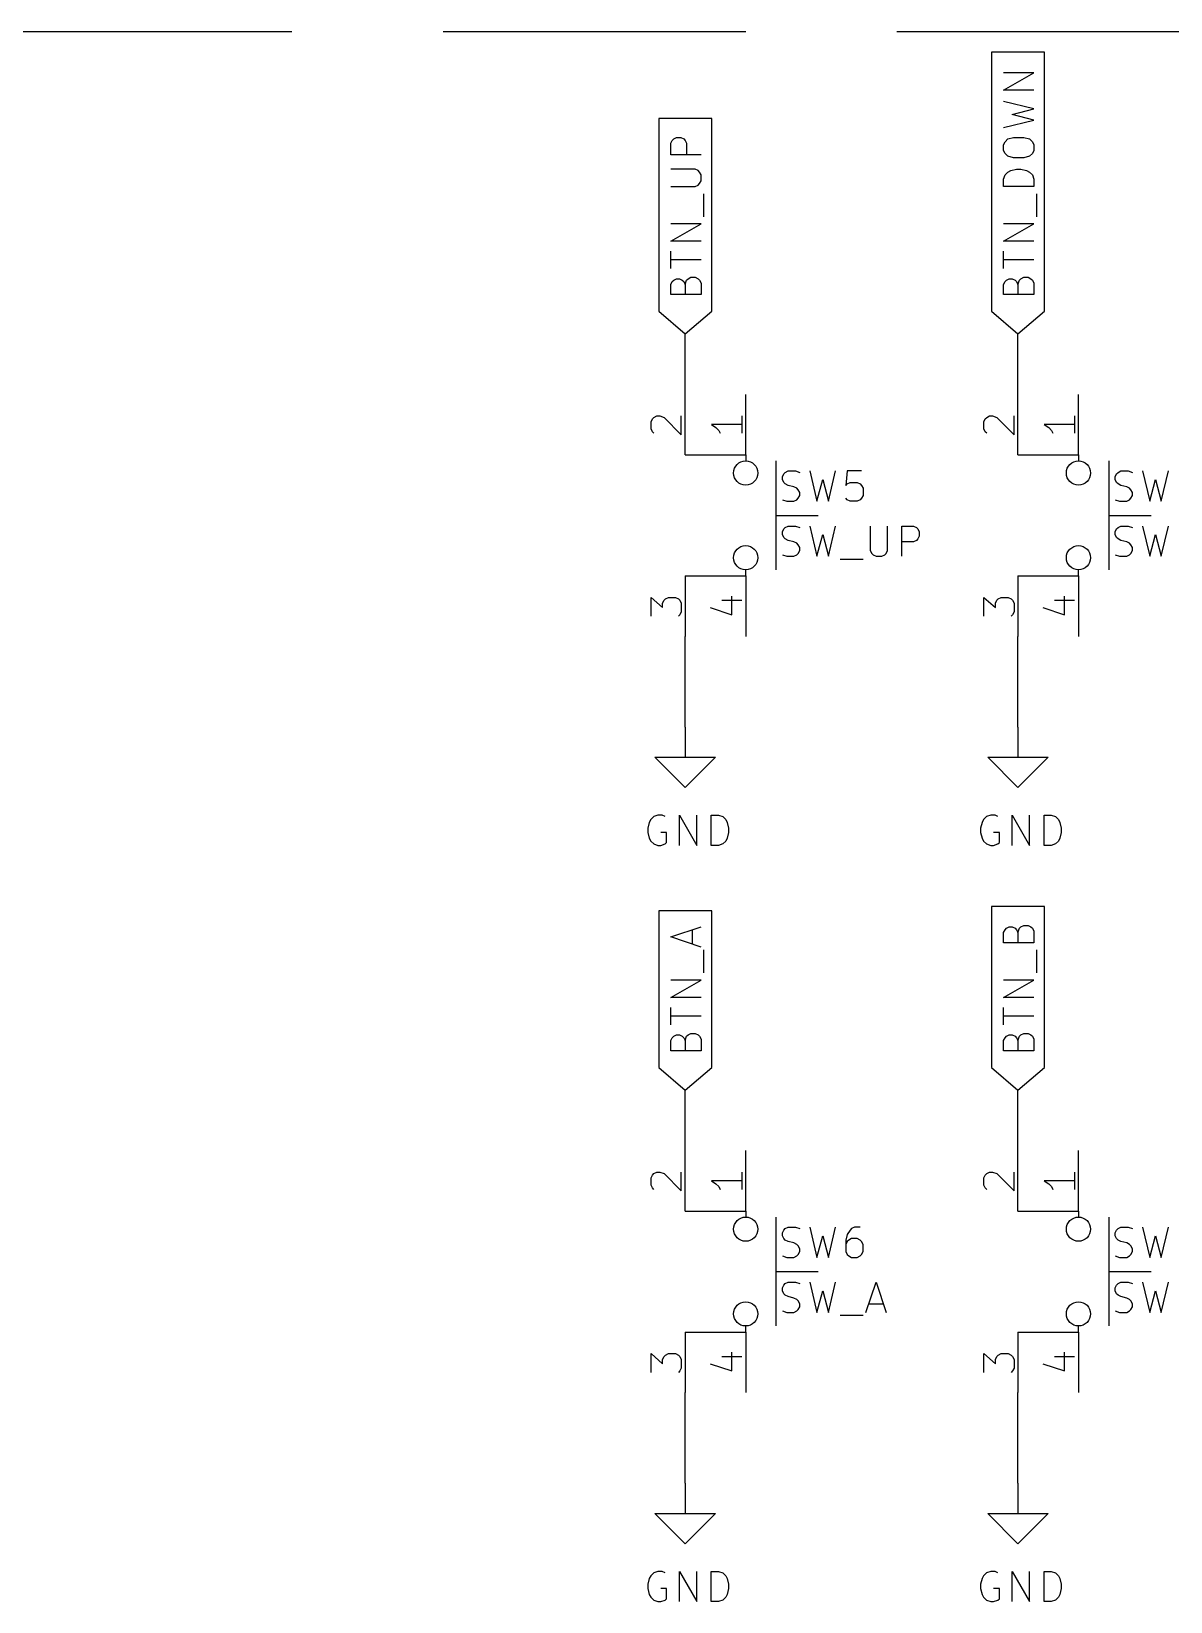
# Model space of a CAD drawing. Extents: x 0.4 to 16.1, y -11.3 to -0.4.
# Drawn here: x 12.469 to 14.352, y -8.496 to -5.9 of the extents above; entities that cross this region are included whole.
import ezdxf

# ---------------------------------------------------------------- set-up
doc = ezdxf.new("R2010")
doc.units = 0
doc.header["$MEASUREMENT"] = 0
doc.linetypes.add('DASHED', pattern=[0.75, 0.5, -0.25])
for name, color, linetype in [('BLUE4', 5, 'CONTINUOUS'), ('BROWN2', 54, 'CONTINUOUS'), ('MAGENTA2', 6, 'CONTINUOUS'), ('MAGENTA3', 221, 'CONTINUOUS'), ('RED3', 11, 'CONTINUOUS')]:
    doc.layers.add(name, color=color, linetype=linetype)

msp = doc.modelspace()

# ---------------------------------------------------------------- linework, layer by layer
at = {"layer": 'BLUE4', "linetype": 'CONTINUOUS'}
for p, q in [((13.4936, -6.54524), (13.496, -6.54047)), ((13.496, -6.54047), (13.4984, -6.53809)), ((13.4984, -6.53809), (13.5031, -6.53571)), ((13.5031, -6.53571), (13.5079, -6.53571)), ((13.5079, -6.53571), (13.515, -6.53809)), ((13.515, -6.53809), (13.5436, -6.56667)), ((13.5436, -6.56667), (13.5436, -6.53571)), ((13.6436, -6.53571), (13.6436, -6.56428)), ((14.0436, -6.54524), (14.046, -6.54047)), ((14.046, -6.54047), (14.0484, -6.53809)), ((14.0484, -6.53809), (14.0531, -6.53571)), ((14.0531, -6.53571), (14.0579, -6.53571)), ((14.0579, -6.53571), (14.065, -6.53809)), ((14.065, -6.53809), (14.0936, -6.56667)), ((14.0936, -6.56667), (14.0936, -6.53571)), ((14.1936, -6.53571), (14.1936, -6.56428)), ((13.4936, -6.55714), (13.4936, -6.54524)), ((13.496, -6.5619), (13.4936, -6.55714)), ((13.4984, -6.56428), (13.496, -6.5619)), ((13.6436, -6.55), (13.5936, -6.55)), ((13.5936, -6.55), (13.6008, -6.55476)), ((13.6008, -6.55476), (13.6055, -6.55952)), ((13.6055, -6.55952), (13.6079, -6.56428)), ((14.0436, -6.55714), (14.0436, -6.54524)), ((14.046, -6.5619), (14.0436, -6.55714)), ((14.0484, -6.56428), (14.046, -6.5619)), ((14.1936, -6.55), (14.1436, -6.55)), ((14.1436, -6.55), (14.1508, -6.55476)), ((14.1508, -6.55476), (14.1555, -6.55952)), ((14.1555, -6.55952), (14.1579, -6.56428)), ((13.4936, -6.86667), (13.4936, -6.83571)), ((13.4936, -6.83571), (13.5127, -6.85238)), ((13.5127, -6.84524), (13.515, -6.84047)), ((13.5127, -6.85238), (13.5127, -6.84524)), ((13.515, -6.84047), (13.5174, -6.83809)), ((13.5174, -6.83809), (13.5222, -6.83571)), ((13.5222, -6.83571), (13.5341, -6.83571)), ((13.5341, -6.83571), (13.5389, -6.83809)), ((13.5389, -6.83809), (13.5412, -6.84047)), ((13.5412, -6.84047), (13.5436, -6.84524)), ((13.5436, -6.84524), (13.5436, -6.85952)), ((13.5912, -6.85238), (13.6269, -6.86428)), ((13.6103, -6.84047), (13.6436, -6.84047)), ((13.6269, -6.86428), (13.6269, -6.83333)), ((14.0436, -6.86667), (14.0436, -6.83571)), ((14.0436, -6.83571), (14.0627, -6.85238)), ((14.0627, -6.84524), (14.065, -6.84047)), ((14.0627, -6.85238), (14.0627, -6.84524)), ((14.065, -6.84047), (14.0674, -6.83809)), ((14.0674, -6.83809), (14.0722, -6.83571)), ((14.0722, -6.83571), (14.0841, -6.83571)), ((14.0841, -6.83571), (14.0889, -6.83809)), ((14.0889, -6.83809), (14.0912, -6.84047)), ((14.0912, -6.84047), (14.0936, -6.84524)), ((14.0936, -6.84524), (14.0936, -6.85952)), ((14.1412, -6.85238), (14.1769, -6.86428)), ((14.1603, -6.84047), (14.1936, -6.84047)), ((14.1769, -6.86428), (14.1769, -6.83333)), ((13.5412, -6.86428), (13.5389, -6.86667)), ((13.5436, -6.85952), (13.5412, -6.86428)), ((14.0912, -6.86428), (14.0889, -6.86667)), ((14.0936, -6.85952), (14.0912, -6.86428)), ((13.4984, -7.78809), (13.5031, -7.78571)), ((13.5031, -7.78571), (13.5079, -7.78571)), ((13.5079, -7.78571), (13.515, -7.78809)), ((13.5436, -7.81667), (13.5436, -7.78571)), ((13.6436, -7.78571), (13.6436, -7.81428)), ((14.0484, -7.78809), (14.0531, -7.78571)), ((14.0531, -7.78571), (14.0579, -7.78571)), ((14.0579, -7.78571), (14.065, -7.78809)), ((14.0936, -7.81667), (14.0936, -7.78571)), ((14.1936, -7.78571), (14.1936, -7.81428)), ((13.4936, -7.79524), (13.496, -7.79047)), ((13.4936, -7.80714), (13.4936, -7.79524)), ((13.496, -7.8119), (13.4936, -7.80714)), ((13.496, -7.79047), (13.4984, -7.78809)), ((13.4984, -7.81428), (13.496, -7.8119)), ((13.515, -7.78809), (13.5436, -7.81667)), ((13.6436, -7.8), (13.5936, -7.8)), ((13.5936, -7.8), (13.6008, -7.80476)), ((13.6008, -7.80476), (13.6055, -7.80952)), ((13.6055, -7.80952), (13.6079, -7.81428)), ((14.0436, -7.79524), (14.046, -7.79047)), ((14.0436, -7.80714), (14.0436, -7.79524)), ((14.046, -7.8119), (14.0436, -7.80714)), ((14.046, -7.79047), (14.0484, -7.78809)), ((14.0484, -7.81428), (14.046, -7.8119)), ((14.065, -7.78809), (14.0936, -7.81667)), ((14.1936, -7.8), (14.1436, -7.8)), ((14.1436, -7.8), (14.1508, -7.80476)), ((14.1508, -7.80476), (14.1555, -7.80952)), ((14.1555, -7.80952), (14.1579, -7.81428)), ((13.4936, -8.11667), (13.4936, -8.08571)), ((13.4936, -8.08571), (13.5127, -8.10238)), ((13.5127, -8.09524), (13.515, -8.09047)), ((13.5127, -8.10238), (13.5127, -8.09524)), ((13.515, -8.09047), (13.5174, -8.08809)), ((13.5174, -8.08809), (13.5222, -8.08571)), ((13.5222, -8.08571), (13.5341, -8.08571)), ((13.5341, -8.08571), (13.5389, -8.08809)), ((13.5389, -8.08809), (13.5412, -8.09047)), ((13.5412, -8.09047), (13.5436, -8.09524)), ((13.5436, -8.09524), (13.5436, -8.10952)), ((13.6103, -8.09047), (13.6436, -8.09047)), ((13.6269, -8.11428), (13.6269, -8.08333)), ((14.0436, -8.11667), (14.0436, -8.08571)), ((14.0436, -8.08571), (14.0627, -8.10238)), ((14.0627, -8.09524), (14.065, -8.09047)), ((14.0627, -8.10238), (14.0627, -8.09524)), ((14.065, -8.09047), (14.0674, -8.08809)), ((14.0674, -8.08809), (14.0722, -8.08571)), ((14.0722, -8.08571), (14.0841, -8.08571)), ((14.0841, -8.08571), (14.0889, -8.08809)), ((14.0889, -8.08809), (14.0912, -8.09047)), ((14.0912, -8.09047), (14.0936, -8.09524)), ((14.0936, -8.09524), (14.0936, -8.10952)), ((14.1603, -8.09047), (14.1936, -8.09047)), ((14.1769, -8.11428), (14.1769, -8.08333)), ((13.5412, -8.11428), (13.5389, -8.11667)), ((13.5436, -8.10952), (13.5412, -8.11428)), ((13.5912, -8.10238), (13.6269, -8.11428)), ((14.0912, -8.11428), (14.0889, -8.11667)), ((14.0936, -8.10952), (14.0912, -8.11428)), ((14.1412, -8.10238), (14.1769, -8.11428))]:
    msp.add_line(p, q, dxfattribs=at)
at = {"layer": 'BROWN2', "linetype": 'CONTINUOUS'}
for p, q in [((14.1, -5.93451), (14.0562, -5.93451)), ((14.0562, -5.93451), (14.0562, -6.3625)), ((14.1438, -5.93451), (14.1, -5.93451)), ((14.1438, -6.3625), (14.1438, -5.93451)), ((14.0762, -5.99687), (14.1262, -5.9683)), ((14.1262, -5.9683), (14.0762, -5.9683)), ((14.1262, -5.99687), (14.0762, -5.99687)), ((14.1262, -6.02782), (14.0762, -6.01592)), ((13.55, -6.04403), (13.5062, -6.04403)), ((13.5062, -6.04403), (13.5062, -6.3625)), ((13.5938, -6.04403), (13.55, -6.04403)), ((13.5938, -6.3625), (13.5938, -6.04403)), ((14.0762, -6.05878), (14.1262, -6.04687)), ((14.0905, -6.03735), (14.1262, -6.02782)), ((14.1262, -6.04687), (14.0905, -6.03735)), ((13.5262, -6.08497), (13.5286, -6.0802)), ((13.5262, -6.10402), (13.5262, -6.08497)), ((13.5286, -6.0802), (13.531, -6.07782)), ((13.531, -6.07782), (13.5357, -6.07544)), ((13.5357, -6.07544), (13.5429, -6.07544)), ((13.5429, -6.07544), (13.5476, -6.07782)), ((13.5476, -6.07782), (13.55, -6.0802)), ((13.55, -6.0802), (13.5524, -6.08497)), ((13.5524, -6.08497), (13.5524, -6.10402)), ((14.0762, -6.08735), (14.0786, -6.08259)), ((14.0762, -6.09687), (14.0762, -6.08735)), ((14.0786, -6.10163), (14.0762, -6.09687)), ((14.0786, -6.08259), (14.0833, -6.07782)), ((14.0833, -6.07782), (14.0929, -6.07544)), ((14.0929, -6.07544), (14.1095, -6.07544)), ((14.1095, -6.07544), (14.119, -6.07782)), ((14.119, -6.07782), (14.1238, -6.08259)), ((14.1238, -6.08259), (14.1262, -6.08735)), ((14.1262, -6.09687), (14.1238, -6.10163)), ((14.1262, -6.08735), (14.1262, -6.09687)), ((13.5762, -6.10402), (13.5262, -6.10402)), ((14.0833, -6.1064), (14.0786, -6.10163)), ((14.0929, -6.10878), (14.0833, -6.1064)), ((14.1095, -6.10878), (14.0929, -6.10878)), ((14.119, -6.1064), (14.1095, -6.10878)), ((14.1238, -6.10163), (14.119, -6.1064)), ((13.5667, -6.12782), (13.5262, -6.12782)), ((13.5714, -6.1302), (13.5667, -6.12782)), ((13.5738, -6.13259), (13.5714, -6.1302)), ((13.5762, -6.13735), (13.5738, -6.13259)), ((13.5738, -6.15163), (13.5762, -6.14687)), ((13.5762, -6.14687), (13.5762, -6.13735)), ((14.0762, -6.14449), (14.0786, -6.13735)), ((14.0762, -6.1564), (14.0762, -6.14449)), ((14.0786, -6.13735), (14.0833, -6.13259)), ((14.0833, -6.13259), (14.0881, -6.1302)), ((14.0881, -6.1302), (14.0976, -6.12782)), ((14.0976, -6.12782), (14.1048, -6.12782)), ((14.1048, -6.12782), (14.1143, -6.1302)), ((14.1143, -6.1302), (14.119, -6.13259)), ((14.119, -6.13259), (14.1238, -6.13735)), ((14.1238, -6.13735), (14.1262, -6.14449)), ((14.1262, -6.14449), (14.1262, -6.1564)), ((13.5262, -6.1564), (13.5667, -6.1564)), ((13.5667, -6.1564), (13.5714, -6.15402)), ((13.5714, -6.15402), (13.5738, -6.15163)), ((13.581, -6.2064), (13.581, -6.1683)), ((14.1262, -6.1564), (14.0762, -6.1564)), ((14.131, -6.2064), (14.131, -6.1683)), ((13.5262, -6.24687), (13.5762, -6.2183)), ((13.5762, -6.2183), (13.5262, -6.2183)), ((14.0762, -6.24687), (14.1262, -6.2183)), ((14.1262, -6.2183), (14.0762, -6.2183)), ((13.5762, -6.24687), (13.5262, -6.24687)), ((14.1262, -6.24687), (14.0762, -6.24687)), ((13.5262, -6.29211), (13.5262, -6.26354)), ((13.5762, -6.27782), (13.5262, -6.27782)), ((14.0762, -6.29211), (14.0762, -6.26354)), ((14.1262, -6.27782), (14.0762, -6.27782)), ((13.5548, -6.30878), (13.5595, -6.3064)), ((13.5595, -6.3064), (13.5667, -6.3064)), ((13.5667, -6.3064), (13.5714, -6.30878)), ((14.1048, -6.30878), (14.1095, -6.3064)), ((14.1095, -6.3064), (14.1167, -6.3064)), ((14.1167, -6.3064), (14.1214, -6.30878)), ((13.5262, -6.3183), (13.5286, -6.31354)), ((13.5262, -6.33497), (13.5262, -6.3183)), ((13.5286, -6.31354), (13.531, -6.31116)), ((13.531, -6.31116), (13.5357, -6.30878)), ((13.5357, -6.30878), (13.5405, -6.30878)), ((13.5405, -6.30878), (13.5452, -6.31116)), ((13.5452, -6.31116), (13.5476, -6.31354)), ((13.5476, -6.31354), (13.55, -6.3183)), ((13.55, -6.3183), (13.5524, -6.31116)), ((13.55, -6.3183), (13.55, -6.33497)), ((13.5524, -6.31116), (13.5548, -6.30878)), ((13.5714, -6.30878), (13.5738, -6.31116)), ((13.5738, -6.31116), (13.5762, -6.31592)), ((13.5762, -6.31592), (13.5762, -6.33497)), ((14.0762, -6.3183), (14.0786, -6.31354)), ((14.0762, -6.33497), (14.0762, -6.3183)), ((14.0786, -6.31354), (14.081, -6.31116)), ((14.081, -6.31116), (14.0857, -6.30878)), ((14.0857, -6.30878), (14.0905, -6.30878)), ((14.0905, -6.30878), (14.0952, -6.31116)), ((14.0952, -6.31116), (14.0976, -6.31354)), ((14.0976, -6.31354), (14.1, -6.3183)), ((14.1, -6.3183), (14.1024, -6.31116)), ((14.1, -6.3183), (14.1, -6.33497)), ((14.1024, -6.31116), (14.1048, -6.30878)), ((14.1214, -6.30878), (14.1238, -6.31116)), ((14.1238, -6.31116), (14.1262, -6.31592)), ((14.1262, -6.31592), (14.1262, -6.33497)), ((13.5762, -6.33497), (13.5262, -6.33497)), ((14.1262, -6.33497), (14.0762, -6.33497)), ((13.5062, -6.3625), (13.55, -6.4)), ((13.55, -6.4), (13.5938, -6.3625)), ((14.0562, -6.3625), (14.1, -6.4)), ((14.1, -6.4), (14.1438, -6.3625)), ((13.55, -6.6), (13.55, -6.5)), ((13.65, -6.6), (13.65, -6.5)), ((14.1, -6.6), (14.1, -6.5)), ((14.2, -6.6), (14.2, -6.5)), ((13.55, -6.6), (13.65, -6.6)), ((13.65, -6.6), (13.65, -6.61)), ((13.7, -6.61), (13.7, -6.79)), ((14.1, -6.6), (14.2, -6.6)), ((14.2, -6.6), (14.2, -6.61)), ((14.25, -6.61), (14.25, -6.79)), ((13.7, -6.7), (13.77, -6.7)), ((14.25, -6.7), (14.32, -6.7)), ((13.55, -6.8), (13.65, -6.8)), ((13.55, -6.8), (13.55, -6.9)), ((13.65, -6.8), (13.65, -6.79)), ((13.65, -6.8), (13.65, -6.9)), ((14.1, -6.8), (14.2, -6.8)), ((14.1, -6.8), (14.1, -6.9)), ((14.2, -6.8), (14.2, -6.79)), ((14.2, -6.8), (14.2, -6.9)), ((13.55, -7.05), (13.55, -7.1)), ((14.1, -7.05), (14.1, -7.1)), ((13.55, -7.15), (13.5, -7.1)), ((13.5, -7.1), (13.55, -7.1)), ((13.55, -7.1), (13.6, -7.1)), ((13.6, -7.1), (13.55, -7.15)), ((14.1, -7.15), (14.05, -7.1)), ((14.05, -7.1), (14.1, -7.1)), ((14.1, -7.1), (14.15, -7.1)), ((14.15, -7.1), (14.1, -7.15)), ((13.55, -7.35356), (13.5062, -7.35356)), ((13.5062, -7.35356), (13.5062, -7.6125)), ((13.5938, -7.35356), (13.55, -7.35356)), ((13.5938, -7.6125), (13.5938, -7.35356)), ((14.1, -7.34641), (14.0562, -7.34641)), ((14.0562, -7.34641), (14.0562, -7.6125)), ((14.1438, -7.34641), (14.1, -7.34641)), ((14.1438, -7.6125), (14.1438, -7.34641)), ((13.5262, -7.39687), (13.5762, -7.3802)), ((13.5762, -7.41354), (13.5262, -7.39687)), ((13.5619, -7.40878), (13.5619, -7.38497)), ((14.0762, -7.38973), (14.0786, -7.38497)), ((14.0762, -7.4064), (14.0762, -7.38973)), ((14.0786, -7.38497), (14.081, -7.38259)), ((14.081, -7.38259), (14.0857, -7.3802)), ((14.0857, -7.3802), (14.0905, -7.3802)), ((14.0905, -7.3802), (14.0952, -7.38259)), ((14.0952, -7.38259), (14.0976, -7.38497)), ((14.0976, -7.38497), (14.1, -7.38973)), ((14.1, -7.38973), (14.1024, -7.38259)), ((14.1, -7.38973), (14.1, -7.4064)), ((14.1024, -7.38259), (14.1048, -7.3802)), ((14.1048, -7.3802), (14.1095, -7.37782)), ((14.1095, -7.37782), (14.1167, -7.37782)), ((14.1167, -7.37782), (14.1214, -7.3802)), ((14.1214, -7.3802), (14.1238, -7.38259)), ((14.1238, -7.38259), (14.1262, -7.38735)), ((14.1262, -7.38735), (14.1262, -7.4064)), ((13.581, -7.4564), (13.581, -7.4183)), ((14.1262, -7.4064), (14.0762, -7.4064)), ((14.131, -7.4564), (14.131, -7.4183)), ((13.5262, -7.49687), (13.5762, -7.4683)), ((13.5762, -7.4683), (13.5262, -7.4683)), ((14.0762, -7.49687), (14.1262, -7.4683)), ((14.1262, -7.4683), (14.0762, -7.4683)), ((13.5762, -7.49687), (13.5262, -7.49687)), ((14.1262, -7.49687), (14.0762, -7.49687)), ((13.5262, -7.54211), (13.5262, -7.51354)), ((14.0762, -7.54211), (14.0762, -7.51354)), ((13.5762, -7.52782), (13.5262, -7.52782)), ((14.1262, -7.52782), (14.0762, -7.52782)), ((13.5262, -7.5683), (13.5286, -7.56354)), ((13.5262, -7.58497), (13.5262, -7.5683)), ((13.5286, -7.56354), (13.531, -7.56116)), ((13.531, -7.56116), (13.5357, -7.55878)), ((13.5357, -7.55878), (13.5405, -7.55878)), ((13.5405, -7.55878), (13.5452, -7.56116)), ((13.5452, -7.56116), (13.5476, -7.56354)), ((13.5476, -7.56354), (13.55, -7.5683)), ((13.55, -7.5683), (13.5524, -7.56116)), ((13.55, -7.5683), (13.55, -7.58497)), ((13.5524, -7.56116), (13.5548, -7.55878)), ((13.5548, -7.55878), (13.5595, -7.5564)), ((13.5595, -7.5564), (13.5667, -7.5564)), ((13.5667, -7.5564), (13.5714, -7.55878)), ((13.5714, -7.55878), (13.5738, -7.56116)), ((13.5738, -7.56116), (13.5762, -7.56592)), ((13.5762, -7.56592), (13.5762, -7.58497)), ((14.0762, -7.5683), (14.0786, -7.56354)), ((14.0762, -7.58497), (14.0762, -7.5683)), ((14.0786, -7.56354), (14.081, -7.56116)), ((14.081, -7.56116), (14.0857, -7.55878)), ((14.0857, -7.55878), (14.0905, -7.55878)), ((14.0905, -7.55878), (14.0952, -7.56116)), ((14.0952, -7.56116), (14.0976, -7.56354)), ((14.0976, -7.56354), (14.1, -7.5683)), ((14.1, -7.5683), (14.1024, -7.56116)), ((14.1, -7.5683), (14.1, -7.58497)), ((14.1024, -7.56116), (14.1048, -7.55878)), ((14.1048, -7.55878), (14.1095, -7.5564)), ((14.1095, -7.5564), (14.1167, -7.5564)), ((14.1167, -7.5564), (14.1214, -7.55878)), ((14.1214, -7.55878), (14.1238, -7.56116)), ((14.1238, -7.56116), (14.1262, -7.56592)), ((14.1262, -7.56592), (14.1262, -7.58497)), ((13.5762, -7.58497), (13.5262, -7.58497)), ((14.1262, -7.58497), (14.0762, -7.58497)), ((13.5062, -7.6125), (13.55, -7.65)), ((13.55, -7.65), (13.5938, -7.6125)), ((14.0562, -7.6125), (14.1, -7.65)), ((14.1, -7.65), (14.1438, -7.6125)), ((13.55, -7.85), (13.55, -7.75)), ((13.65, -7.85), (13.65, -7.75)), ((14.1, -7.85), (14.1, -7.75)), ((14.2, -7.85), (14.2, -7.75)), ((13.55, -7.85), (13.65, -7.85)), ((13.65, -7.85), (13.65, -7.86)), ((13.7, -7.86), (13.7, -8.04)), ((14.1, -7.85), (14.2, -7.85)), ((14.2, -7.85), (14.2, -7.86)), ((14.25, -7.86), (14.25, -8.04)), ((13.7, -7.95), (13.77, -7.95)), ((14.25, -7.95), (14.32, -7.95)), ((13.65, -8.05), (13.65, -8.04)), ((14.2, -8.05), (14.2, -8.04)), ((13.55, -8.05), (13.65, -8.05)), ((13.55, -8.05), (13.55, -8.15)), ((13.65, -8.05), (13.65, -8.15)), ((14.1, -8.05), (14.2, -8.05)), ((14.1, -8.05), (14.1, -8.15)), ((14.2, -8.05), (14.2, -8.15)), ((13.55, -8.3), (13.55, -8.35)), ((14.1, -8.3), (14.1, -8.35)), ((13.55, -8.4), (13.5, -8.35)), ((13.5, -8.35), (13.55, -8.35)), ((13.55, -8.35), (13.6, -8.35)), ((13.6, -8.35), (13.55, -8.4)), ((14.1, -8.4), (14.05, -8.35)), ((14.05, -8.35), (14.1, -8.35)), ((14.1, -8.35), (14.15, -8.35)), ((14.15, -8.35), (14.1, -8.4))]:
    msp.add_line(p, q, dxfattribs=at)
at = {"layer": 'BROWN2'}
for centre in [(13.65, -6.63), (14.2, -6.63), (13.65, -6.77), (14.2, -6.77), (13.65, -7.88), (14.2, -7.88), (13.65, -8.02), (14.2, -8.02)]:
    msp.add_circle(centre, 0.02, dxfattribs=at)
at = {"layer": 'MAGENTA2', "linetype": 'CONTINUOUS'}
for p, q in [((13.7106, -6.63614), (13.713, -6.63138)), ((13.7106, -6.6409), (13.7106, -6.63614)), ((13.713, -6.64567), (13.7106, -6.6409)), ((13.713, -6.63138), (13.7154, -6.629)), ((13.7154, -6.629), (13.7202, -6.62662)), ((13.7202, -6.62662), (13.7321, -6.62662)), ((13.7321, -6.62662), (13.7392, -6.629)), ((13.7559, -6.62662), (13.7678, -6.67662)), ((13.7678, -6.67662), (13.7773, -6.6409)), ((13.7773, -6.6409), (13.7868, -6.67662)), ((13.7868, -6.67662), (13.7987, -6.62662)), ((13.8178, -6.62662), (13.8154, -6.65043)), ((13.8416, -6.62662), (13.8178, -6.62662)), ((14.2606, -6.63614), (14.263, -6.63138)), ((14.2606, -6.6409), (14.2606, -6.63614)), ((14.263, -6.64567), (14.2606, -6.6409)), ((14.263, -6.63138), (14.2654, -6.629)), ((14.2654, -6.629), (14.2702, -6.62662)), ((14.2702, -6.62662), (14.2821, -6.62662)), ((14.2821, -6.62662), (14.2892, -6.629)), ((14.3059, -6.62662), (14.3178, -6.67662)), ((14.3178, -6.67662), (14.3273, -6.6409)), ((14.3273, -6.6409), (14.3368, -6.67662)), ((14.3368, -6.67662), (14.3487, -6.62662)), ((13.7154, -6.64805), (13.713, -6.64567)), ((13.7202, -6.65043), (13.7154, -6.64805)), ((13.7297, -6.65281), (13.7202, -6.65043)), ((13.7345, -6.65519), (13.7297, -6.65281)), ((13.7368, -6.65757), (13.7345, -6.65519)), ((13.7392, -6.66233), (13.7368, -6.65757)), ((13.7368, -6.67185), (13.7392, -6.66709)), ((13.7392, -6.66709), (13.7392, -6.66233)), ((13.8154, -6.65043), (13.8178, -6.64805)), ((13.8178, -6.64805), (13.8226, -6.64567)), ((13.8226, -6.64567), (13.8345, -6.64567)), ((13.8345, -6.64567), (13.8392, -6.64805)), ((13.8392, -6.64805), (13.8416, -6.65043)), ((13.8416, -6.65043), (13.844, -6.65519)), ((13.844, -6.66709), (13.8416, -6.67185)), ((13.844, -6.65519), (13.844, -6.66709)), ((14.2654, -6.64805), (14.263, -6.64567)), ((14.2702, -6.65043), (14.2654, -6.64805)), ((14.2797, -6.65281), (14.2702, -6.65043)), ((14.2845, -6.65519), (14.2797, -6.65281)), ((14.2868, -6.65757), (14.2845, -6.65519)), ((14.2892, -6.66233), (14.2868, -6.65757)), ((14.2868, -6.67185), (14.2892, -6.66709)), ((14.2892, -6.66709), (14.2892, -6.66233)), ((13.7106, -6.67424), (13.7178, -6.67662)), ((13.7178, -6.67662), (13.7297, -6.67662)), ((13.7297, -6.67662), (13.7345, -6.67424)), ((13.7345, -6.67424), (13.7368, -6.67185)), ((13.8178, -6.67424), (13.8154, -6.67185)), ((13.8226, -6.67662), (13.8178, -6.67424)), ((13.8345, -6.67662), (13.8226, -6.67662)), ((13.8392, -6.67424), (13.8345, -6.67662)), ((13.8416, -6.67185), (13.8392, -6.67424)), ((14.2606, -6.67424), (14.2678, -6.67662)), ((14.2678, -6.67662), (14.2797, -6.67662)), ((14.2797, -6.67662), (14.2845, -6.67424)), ((14.2845, -6.67424), (14.2868, -6.67185)), ((13.7106, -6.72714), (13.713, -6.72238)), ((13.713, -6.72238), (13.7154, -6.72)), ((13.7154, -6.72), (13.7202, -6.71762)), ((13.7202, -6.71762), (13.7321, -6.71762)), ((13.7321, -6.71762), (13.7392, -6.72)), ((13.7559, -6.71762), (13.7678, -6.76762)), ((13.7868, -6.76762), (13.7987, -6.71762)), ((13.8559, -6.71762), (13.8559, -6.75809)), ((13.8845, -6.75809), (13.8845, -6.71762)), ((13.9083, -6.76762), (13.9083, -6.71762)), ((13.9083, -6.71762), (13.9273, -6.71762)), ((13.9273, -6.71762), (13.9321, -6.72)), ((13.9321, -6.72), (13.9345, -6.72238)), ((13.9345, -6.72238), (13.9368, -6.72714)), ((14.2606, -6.72714), (14.263, -6.72238)), ((14.263, -6.72238), (14.2654, -6.72)), ((14.2654, -6.72), (14.2702, -6.71762)), ((14.2702, -6.71762), (14.2821, -6.71762)), ((14.2821, -6.71762), (14.2892, -6.72)), ((14.3059, -6.71762), (14.3178, -6.76762)), ((14.3368, -6.76762), (14.3487, -6.71762)), ((13.7106, -6.7319), (13.7106, -6.72714)), ((13.713, -6.73667), (13.7106, -6.7319)), ((13.7154, -6.73905), (13.713, -6.73667)), ((13.7202, -6.74143), (13.7154, -6.73905)), ((13.7297, -6.74381), (13.7202, -6.74143)), ((13.7345, -6.74619), (13.7297, -6.74381)), ((13.7368, -6.74857), (13.7345, -6.74619)), ((13.7392, -6.75333), (13.7368, -6.74857)), ((13.7678, -6.76762), (13.7773, -6.7319)), ((13.7773, -6.7319), (13.7868, -6.76762)), ((13.9273, -6.74381), (13.9083, -6.74381)), ((13.9321, -6.74143), (13.9273, -6.74381)), ((13.9345, -6.73905), (13.9321, -6.74143)), ((13.9368, -6.73428), (13.9345, -6.73905)), ((13.9368, -6.72714), (13.9368, -6.73428)), ((14.2606, -6.7319), (14.2606, -6.72714)), ((14.263, -6.73667), (14.2606, -6.7319)), ((14.2654, -6.73905), (14.263, -6.73667)), ((14.2702, -6.74143), (14.2654, -6.73905)), ((14.2797, -6.74381), (14.2702, -6.74143)), ((14.2845, -6.74619), (14.2797, -6.74381)), ((14.2868, -6.74857), (14.2845, -6.74619)), ((14.2892, -6.75333), (14.2868, -6.74857)), ((14.3178, -6.76762), (14.3273, -6.7319)), ((14.3273, -6.7319), (14.3368, -6.76762)), ((13.7106, -6.76524), (13.7178, -6.76762)), ((13.7178, -6.76762), (13.7297, -6.76762)), ((13.7297, -6.76762), (13.7345, -6.76524)), ((13.7345, -6.76524), (13.7368, -6.76285)), ((13.7368, -6.76285), (13.7392, -6.75809)), ((13.7392, -6.75809), (13.7392, -6.75333)), ((13.8059, -6.77238), (13.844, -6.77238)), ((13.8559, -6.75809), (13.8583, -6.76285)), ((13.8583, -6.76285), (13.8606, -6.76524)), ((13.8606, -6.76524), (13.8654, -6.76762)), ((13.8654, -6.76762), (13.8749, -6.76762)), ((13.8749, -6.76762), (13.8797, -6.76524)), ((13.8797, -6.76524), (13.8821, -6.76285)), ((13.8821, -6.76285), (13.8845, -6.75809)), ((14.2606, -6.76524), (14.2678, -6.76762)), ((14.2678, -6.76762), (14.2797, -6.76762)), ((14.2797, -6.76762), (14.2845, -6.76524)), ((14.2845, -6.76524), (14.2868, -6.76285)), ((14.2868, -6.76285), (14.2892, -6.75809)), ((14.2892, -6.75809), (14.2892, -6.75333)), ((13.4907, -7.20752), (13.4883, -7.21705)), ((13.4931, -7.20276), (13.4907, -7.20752)), ((13.4979, -7.198), (13.4931, -7.20276)), ((13.505, -7.19562), (13.4979, -7.198)), ((13.5121, -7.19562), (13.505, -7.19562)), ((13.5169, -7.198), (13.5121, -7.19562)), ((13.5407, -7.24562), (13.5407, -7.19562)), ((13.5407, -7.19562), (13.5693, -7.24562)), ((13.5693, -7.24562), (13.5693, -7.19562)), ((13.5931, -7.24562), (13.5931, -7.19562)), ((13.5931, -7.19562), (13.605, -7.19562)), ((13.605, -7.19562), (13.6121, -7.198)), ((13.6121, -7.198), (13.6169, -7.20276)), ((13.6169, -7.20276), (13.6193, -7.20752)), ((13.6193, -7.20752), (13.6217, -7.21705)), ((14.0407, -7.20752), (14.0383, -7.21705)), ((14.0431, -7.20276), (14.0407, -7.20752)), ((14.0479, -7.198), (14.0431, -7.20276)), ((14.055, -7.19562), (14.0479, -7.198)), ((14.0621, -7.19562), (14.055, -7.19562)), ((14.0669, -7.198), (14.0621, -7.19562)), ((14.0907, -7.24562), (14.0907, -7.19562)), ((14.0907, -7.19562), (14.1193, -7.24562)), ((14.1193, -7.24562), (14.1193, -7.19562)), ((14.1431, -7.24562), (14.1431, -7.19562)), ((14.1431, -7.19562), (14.155, -7.19562)), ((14.155, -7.19562), (14.1621, -7.198)), ((14.1621, -7.198), (14.1669, -7.20276)), ((14.1669, -7.20276), (14.1693, -7.20752)), ((14.1693, -7.20752), (14.1717, -7.21705)), ((13.4883, -7.21705), (13.4883, -7.22419)), ((13.4883, -7.22419), (13.4907, -7.23371)), ((13.4907, -7.23371), (13.4931, -7.23847)), ((13.4931, -7.23847), (13.4979, -7.24324)), ((13.5193, -7.22419), (13.5098, -7.22419)), ((13.5169, -7.24324), (13.5193, -7.24085)), ((13.5193, -7.24085), (13.5193, -7.22419)), ((13.6169, -7.23847), (13.6121, -7.24324)), ((13.6193, -7.23371), (13.6169, -7.23847)), ((13.6217, -7.22419), (13.6193, -7.23371)), ((13.6217, -7.21705), (13.6217, -7.22419)), ((14.0383, -7.21705), (14.0383, -7.22419)), ((14.0383, -7.22419), (14.0407, -7.23371)), ((14.0407, -7.23371), (14.0431, -7.23847)), ((14.0431, -7.23847), (14.0479, -7.24324)), ((14.0693, -7.22419), (14.0598, -7.22419)), ((14.0669, -7.24324), (14.0693, -7.24085)), ((14.0693, -7.24085), (14.0693, -7.22419)), ((14.1669, -7.23847), (14.1621, -7.24324)), ((14.1693, -7.23371), (14.1669, -7.23847)), ((14.1717, -7.22419), (14.1693, -7.23371)), ((14.1717, -7.21705), (14.1717, -7.22419)), ((13.4979, -7.24324), (13.505, -7.24562)), ((13.505, -7.24562), (13.5098, -7.24562)), ((13.5098, -7.24562), (13.5169, -7.24324)), ((13.605, -7.24562), (13.5931, -7.24562)), ((13.6121, -7.24324), (13.605, -7.24562)), ((14.0479, -7.24324), (14.055, -7.24562)), ((14.055, -7.24562), (14.0598, -7.24562)), ((14.0598, -7.24562), (14.0669, -7.24324)), ((14.155, -7.24562), (14.1431, -7.24562)), ((14.1621, -7.24324), (14.155, -7.24562)), ((13.7106, -7.88614), (13.713, -7.88138)), ((13.7106, -7.8909), (13.7106, -7.88614)), ((13.713, -7.88138), (13.7154, -7.879)), ((13.7154, -7.879), (13.7202, -7.87662)), ((13.7202, -7.87662), (13.7321, -7.87662)), ((13.7321, -7.87662), (13.7392, -7.879)), ((13.7559, -7.87662), (13.7678, -7.92662)), ((13.7868, -7.92662), (13.7987, -7.87662)), ((13.8178, -7.88852), (13.8154, -7.89805)), ((13.8226, -7.88138), (13.8178, -7.88852)), ((13.8249, -7.879), (13.8226, -7.88138)), ((13.8297, -7.87662), (13.8249, -7.879)), ((13.8392, -7.87662), (13.8297, -7.87662)), ((14.2606, -7.88614), (14.263, -7.88138)), ((14.2606, -7.8909), (14.2606, -7.88614)), ((14.263, -7.88138), (14.2654, -7.879)), ((14.2654, -7.879), (14.2702, -7.87662)), ((14.2702, -7.87662), (14.2821, -7.87662)), ((14.2821, -7.87662), (14.2892, -7.879)), ((14.3059, -7.87662), (14.3178, -7.92662)), ((14.3368, -7.92662), (14.3487, -7.87662)), ((13.713, -7.89567), (13.7106, -7.8909)), ((13.7154, -7.89805), (13.713, -7.89567)), ((13.7202, -7.90043), (13.7154, -7.89805)), ((13.7297, -7.90281), (13.7202, -7.90043)), ((13.7345, -7.90519), (13.7297, -7.90281)), ((13.7368, -7.90757), (13.7345, -7.90519)), ((13.7392, -7.91233), (13.7368, -7.90757)), ((13.7392, -7.91709), (13.7392, -7.91233)), ((13.7678, -7.92662), (13.7773, -7.8909)), ((13.7773, -7.8909), (13.7868, -7.92662)), ((13.8154, -7.89805), (13.8154, -7.91709)), ((13.8178, -7.90043), (13.8154, -7.90519)), ((13.8202, -7.89805), (13.8178, -7.90043)), ((13.8249, -7.89567), (13.8202, -7.89805)), ((13.8345, -7.89567), (13.8249, -7.89567)), ((13.8392, -7.89805), (13.8345, -7.89567)), ((13.8416, -7.90043), (13.8392, -7.89805)), ((13.844, -7.90519), (13.8416, -7.90043)), ((13.844, -7.91709), (13.844, -7.90519)), ((14.263, -7.89567), (14.2606, -7.8909)), ((14.2654, -7.89805), (14.263, -7.89567)), ((14.2702, -7.90043), (14.2654, -7.89805)), ((14.2797, -7.90281), (14.2702, -7.90043)), ((14.2845, -7.90519), (14.2797, -7.90281)), ((14.2868, -7.90757), (14.2845, -7.90519)), ((14.2892, -7.91233), (14.2868, -7.90757)), ((14.2892, -7.91709), (14.2892, -7.91233)), ((14.3178, -7.92662), (14.3273, -7.8909)), ((14.3273, -7.8909), (14.3368, -7.92662)), ((13.7106, -7.92424), (13.7178, -7.92662)), ((13.7178, -7.92662), (13.7297, -7.92662)), ((13.7297, -7.92662), (13.7345, -7.92424)), ((13.7345, -7.92424), (13.7368, -7.92185)), ((13.7368, -7.92185), (13.7392, -7.91709)), ((13.8154, -7.91709), (13.8178, -7.92185)), ((13.8178, -7.92185), (13.8202, -7.92424)), ((13.8202, -7.92424), (13.8249, -7.92662)), ((13.8249, -7.92662), (13.8345, -7.92662)), ((13.8345, -7.92662), (13.8392, -7.92424)), ((13.8392, -7.92424), (13.8416, -7.92185)), ((13.8416, -7.92185), (13.844, -7.91709)), ((14.2606, -7.92424), (14.2678, -7.92662)), ((14.2678, -7.92662), (14.2797, -7.92662)), ((14.2797, -7.92662), (14.2845, -7.92424)), ((14.2845, -7.92424), (14.2868, -7.92185)), ((14.2868, -7.92185), (14.2892, -7.91709)), ((13.7154, -7.97), (13.7202, -7.96762)), ((13.7202, -7.96762), (13.7321, -7.96762)), ((13.7321, -7.96762), (13.7392, -7.97)), ((13.7559, -7.96762), (13.7678, -8.01762)), ((13.7868, -8.01762), (13.7987, -7.96762)), ((13.8487, -8.01762), (13.8654, -7.96762)), ((13.8654, -7.96762), (13.8821, -8.01762)), ((14.2654, -7.97), (14.2702, -7.96762)), ((14.2702, -7.96762), (14.2821, -7.96762)), ((14.2821, -7.96762), (14.2892, -7.97)), ((14.3059, -7.96762), (14.3178, -8.01762)), ((14.3368, -8.01762), (14.3487, -7.96762)), ((13.7106, -7.97714), (13.713, -7.97238)), ((13.7106, -7.9819), (13.7106, -7.97714)), ((13.713, -7.98667), (13.7106, -7.9819)), ((13.713, -7.97238), (13.7154, -7.97)), ((13.7154, -7.98905), (13.713, -7.98667)), ((13.7202, -7.99143), (13.7154, -7.98905)), ((13.7297, -7.99381), (13.7202, -7.99143)), ((13.7345, -7.99619), (13.7297, -7.99381)), ((13.7678, -8.01762), (13.7773, -7.9819)), ((13.7773, -7.9819), (13.7868, -8.01762)), ((14.2606, -7.97714), (14.263, -7.97238)), ((14.2606, -7.9819), (14.2606, -7.97714)), ((14.263, -7.98667), (14.2606, -7.9819)), ((14.263, -7.97238), (14.2654, -7.97)), ((14.2654, -7.98905), (14.263, -7.98667)), ((14.2702, -7.99143), (14.2654, -7.98905)), ((14.2797, -7.99381), (14.2702, -7.99143)), ((14.2845, -7.99619), (14.2797, -7.99381)), ((14.3178, -8.01762), (14.3273, -7.9819)), ((14.3273, -7.9819), (14.3368, -8.01762)), ((13.7106, -8.01524), (13.7178, -8.01762)), ((13.7178, -8.01762), (13.7297, -8.01762)), ((13.7297, -8.01762), (13.7345, -8.01524)), ((13.7368, -7.99857), (13.7345, -7.99619)), ((13.7345, -8.01524), (13.7368, -8.01285)), ((13.7392, -8.00333), (13.7368, -7.99857)), ((13.7368, -8.01285), (13.7392, -8.00809)), ((13.7392, -8.00809), (13.7392, -8.00333)), ((13.8535, -8.00333), (13.8773, -8.00333)), ((14.2606, -8.01524), (14.2678, -8.01762)), ((14.2678, -8.01762), (14.2797, -8.01762)), ((14.2797, -8.01762), (14.2845, -8.01524)), ((14.2868, -7.99857), (14.2845, -7.99619)), ((14.2845, -8.01524), (14.2868, -8.01285)), ((14.2892, -8.00333), (14.2868, -7.99857)), ((14.2868, -8.01285), (14.2892, -8.00809)), ((14.2892, -8.00809), (14.2892, -8.00333)), ((13.8059, -8.02238), (13.844, -8.02238)), ((13.4907, -8.45752), (13.4883, -8.46705)), ((13.4931, -8.45276), (13.4907, -8.45752)), ((13.4979, -8.448), (13.4931, -8.45276)), ((13.505, -8.44562), (13.4979, -8.448)), ((13.5121, -8.44562), (13.505, -8.44562)), ((13.5169, -8.448), (13.5121, -8.44562)), ((13.5407, -8.49562), (13.5407, -8.44562)), ((13.5407, -8.44562), (13.5693, -8.49562)), ((13.5693, -8.49562), (13.5693, -8.44562)), ((13.5931, -8.49562), (13.5931, -8.44562)), ((13.5931, -8.44562), (13.605, -8.44562)), ((13.605, -8.44562), (13.6121, -8.448)), ((13.6121, -8.448), (13.6169, -8.45276)), ((13.6169, -8.45276), (13.6193, -8.45752)), ((13.6193, -8.45752), (13.6217, -8.46705)), ((14.0407, -8.45752), (14.0383, -8.46705)), ((14.0431, -8.45276), (14.0407, -8.45752)), ((14.0479, -8.448), (14.0431, -8.45276)), ((14.055, -8.44562), (14.0479, -8.448)), ((14.0621, -8.44562), (14.055, -8.44562)), ((14.0669, -8.448), (14.0621, -8.44562)), ((14.0907, -8.49562), (14.0907, -8.44562)), ((14.0907, -8.44562), (14.1193, -8.49562)), ((14.1193, -8.49562), (14.1193, -8.44562)), ((14.1431, -8.49562), (14.1431, -8.44562)), ((14.1431, -8.44562), (14.155, -8.44562)), ((14.155, -8.44562), (14.1621, -8.448)), ((14.1621, -8.448), (14.1669, -8.45276)), ((14.1669, -8.45276), (14.1693, -8.45752)), ((14.1693, -8.45752), (14.1717, -8.46705)), ((13.4883, -8.46705), (13.4883, -8.47419)), ((13.4883, -8.47419), (13.4907, -8.48371)), ((13.4907, -8.48371), (13.4931, -8.48847)), ((13.5193, -8.47419), (13.5098, -8.47419)), ((13.5193, -8.49085), (13.5193, -8.47419)), ((13.6193, -8.48371), (13.6169, -8.48847)), ((13.6217, -8.47419), (13.6193, -8.48371)), ((13.6217, -8.46705), (13.6217, -8.47419)), ((14.0383, -8.46705), (14.0383, -8.47419)), ((14.0383, -8.47419), (14.0407, -8.48371)), ((14.0407, -8.48371), (14.0431, -8.48847)), ((14.0693, -8.47419), (14.0598, -8.47419)), ((14.0693, -8.49085), (14.0693, -8.47419)), ((14.1693, -8.48371), (14.1669, -8.48847)), ((14.1717, -8.47419), (14.1693, -8.48371)), ((14.1717, -8.46705), (14.1717, -8.47419)), ((13.4931, -8.48847), (13.4979, -8.49324)), ((13.4979, -8.49324), (13.505, -8.49562)), ((13.505, -8.49562), (13.5098, -8.49562)), ((13.5098, -8.49562), (13.5169, -8.49324)), ((13.5169, -8.49324), (13.5193, -8.49085)), ((13.605, -8.49562), (13.5931, -8.49562)), ((13.6121, -8.49324), (13.605, -8.49562)), ((13.6169, -8.48847), (13.6121, -8.49324)), ((14.0431, -8.48847), (14.0479, -8.49324)), ((14.0479, -8.49324), (14.055, -8.49562)), ((14.055, -8.49562), (14.0598, -8.49562)), ((14.0598, -8.49562), (14.0669, -8.49324)), ((14.0669, -8.49324), (14.0693, -8.49085)), ((14.155, -8.49562), (14.1431, -8.49562)), ((14.1621, -8.49324), (14.155, -8.49562)), ((14.1669, -8.48847), (14.1621, -8.49324))]:
    msp.add_line(p, q, dxfattribs=at)
at = {"layer": 'MAGENTA3', "linetype": 'CONTINUOUS'}
for p, q in [((13.55, -6.5), (13.55, -6.4)), ((14.1, -6.5), (14.1, -6.4)), ((13.55, -7.05), (13.55, -6.9)), ((14.1, -7.05), (14.1, -6.9)), ((13.55, -7.75), (13.55, -7.65)), ((14.1, -7.75), (14.1, -7.65)), ((13.55, -8.3), (13.55, -8.15)), ((14.1, -8.3), (14.1, -8.15))]:
    msp.add_line(p, q, dxfattribs=at)
at = {"layer": 'RED3', "linetype": 'DASHED'}
msp.add_line((8.65, -5.9), (16, -5.9), dxfattribs=at)

doc.saveas('drawing.dxf')
